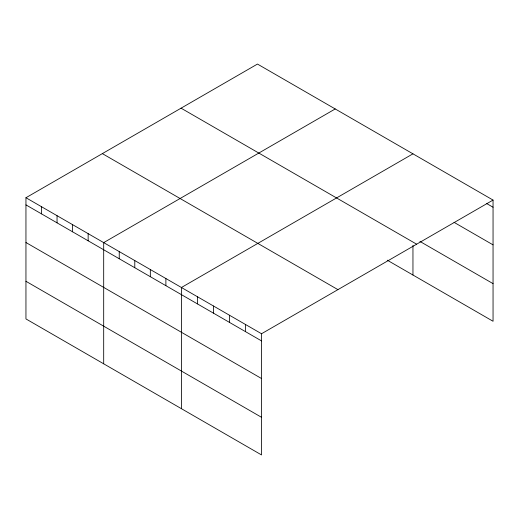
<?xml version="1.0" encoding="UTF-8"?>
<svg xmlns="http://www.w3.org/2000/svg" width="519" height="519" viewBox="0 0 519 519"><rect width="100%" height="100%" fill="white"/><g stroke="black" fill="none" stroke-linecap="round" stroke-linejoin="round"><path stroke-width="0.78" d="M261.531 378.526L261.531 333.743L25.95 197.733L25.95 318.926L261.531 454.936L261.531 378.526L25.95 242.522M387.265 260.188L493.05 321.267L493.05 200.075L257.469 64.064L25.95 197.733M335.216 108.951L103.69 242.62L103.69 363.806M412.955 153.832L181.429 287.5L181.429 408.687M261.531 333.743L493.05 200.075M486.783 203.61L493.05 207.23M454.047 222.34L493.05 244.858M419.916 241.413L493.05 283.634M181.073 108.179L416.647 244.19M102.353 153.624L337.927 289.634M25.95 204.888L261.531 340.899M25.95 281.292L261.531 417.302M412.955 245.396L412.955 275.018M245.506 324.498L245.506 331.647M229.489 315.247L229.489 322.403M213.471 305.996L213.471 313.152M197.454 296.751L197.454 303.9M165.885 278.528L165.885 285.677M150.335 269.549L150.335 276.698M134.784 260.57L134.784 267.726M119.24 251.598L119.24 258.747M88.146 233.641L88.146 240.797M72.595 224.669L72.595 231.818M57.045 215.69L57.045 222.839M41.501 206.711L41.501 213.867"/></g></svg>
